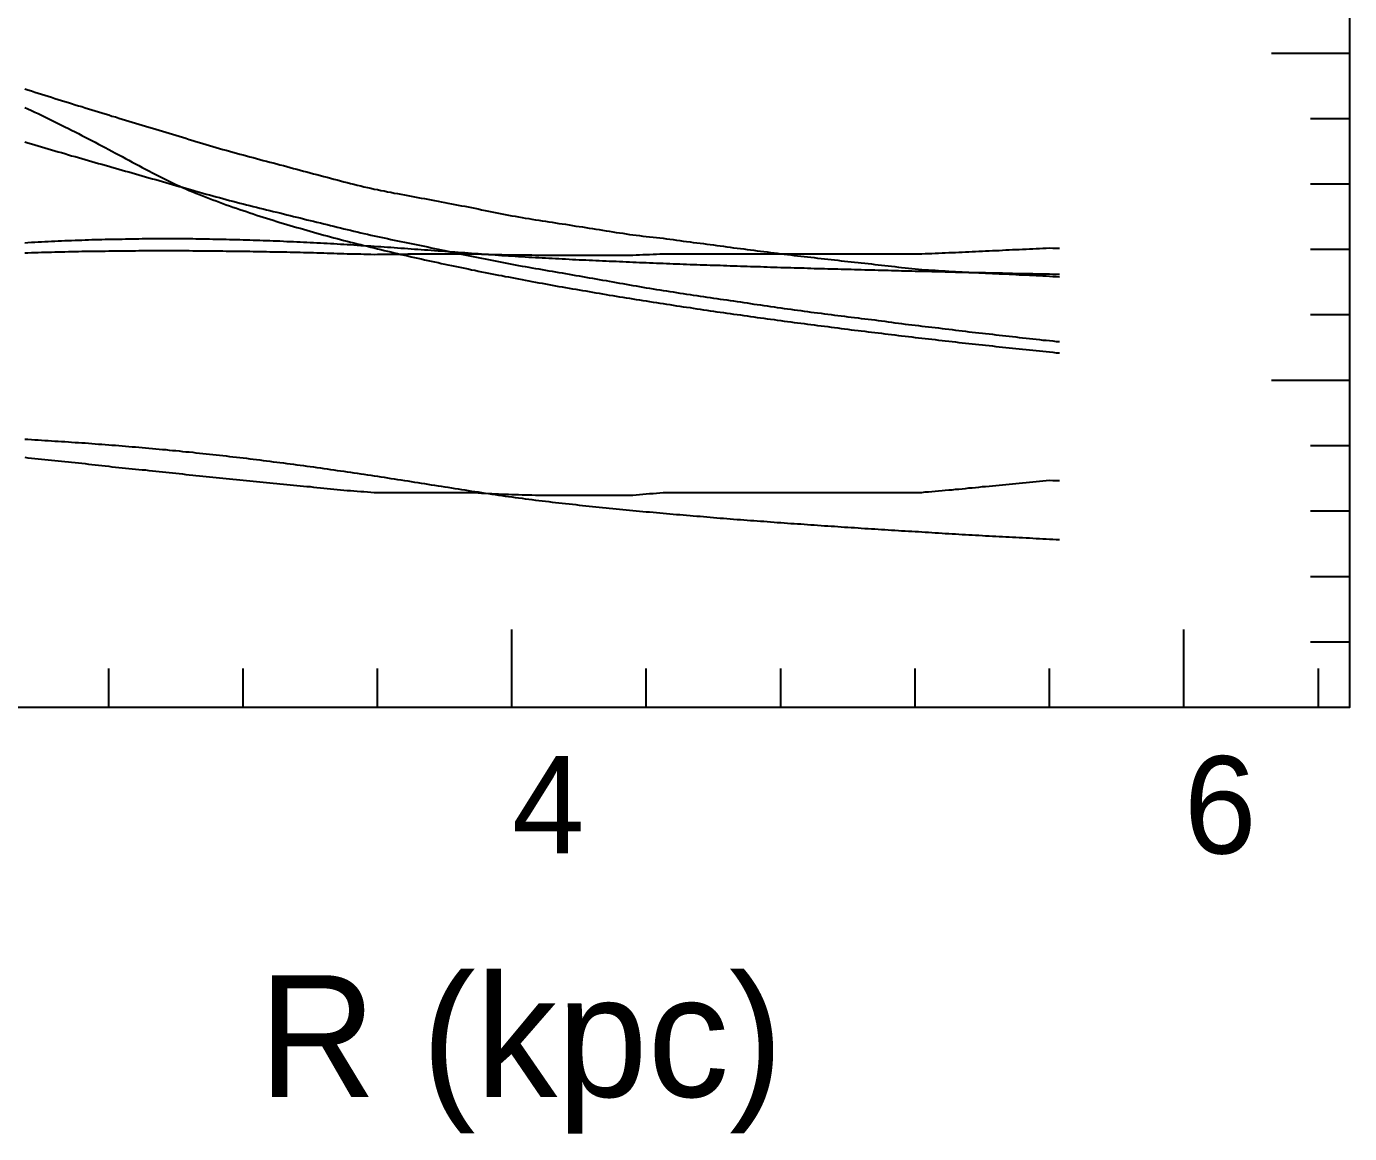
# Model space of a CAD drawing. Extents: x -35 to 179, y -35 to 147.
# Drawn here: x 70.5 to 179.2, y -35 to 56 of the extents above; entities that cross this region are included whole.
import ezdxf

# ---------------------------------------------------------------- set-up
doc = ezdxf.new("R2010")
doc.units = 0

msp = doc.modelspace()

# ---------------------------------------------------------------- linework, layer by layer
at = {"color": 0}
for p, q in [((179.2, 53.76), (172.8, 53.76)), ((179.2, 48.38), (176, 48.38)), ((179.2, 43.01), (176, 43.01)), ((179.2, 37.63), (176, 37.63)), ((179.2, 32.26), (176, 32.26)), ((179.2, 26.88), (172.8, 26.88)), ((179.2, 21.5), (176, 21.5)), ((179.2, 16.13), (176, 16.13)), ((179.2, 10.75), (176, 10.75)), ((110.4, 0), (110.4, 6.4)), ((165.6, 0), (165.6, 6.4)), ((179.2, 5.38), (176, 5.38)), ((77.28, 0), (77.28, 3.2)), ((88.32, 0), (88.32, 3.2)), ((99.36, 0), (99.36, 3.2)), ((121.44, 0), (121.44, 3.2)), ((132.48, 0), (132.48, 3.2)), ((143.52, 0), (143.52, 3.2)), ((154.56, 0), (154.56, 3.2)), ((176.64, 0), (176.64, 3.2))]:
    msp.add_line(p, q, dxfattribs=at)
msp.add_lwpolyline([(0, 0), (0, 120.96), (179.2, 120.96), (179.2, 0)], close=True, dxfattribs=at)
at = {"color": 1}
msp.add_lwpolyline([(70.38, 50.84), (70.65, 50.75), (70.93, 50.67), (71.21, 50.58), (71.48, 50.49), (71.76, 50.4), (72.03, 50.32), (72.31, 50.23), (72.59, 50.15), (72.86, 50.06), (73.14, 49.97), (73.41, 49.89), (73.69, 49.8), (73.97, 49.72), (74.24, 49.63), (74.52, 49.54), (74.79, 49.46), (75.07, 49.38), (75.35, 49.29), (75.62, 49.21), (75.9, 49.12), (76.17, 49.04), (76.45, 48.95), (76.73, 48.87), (77, 48.78), (77.28, 48.7), (77.55, 48.61), (77.83, 48.53), (78.11, 48.44), (78.38, 48.36), (78.66, 48.28), (78.93, 48.2), (79.21, 48.11), (79.49, 48.03), (79.76, 47.95), (80.04, 47.87), (80.31, 47.78), (80.59, 47.7), (80.87, 47.62), (81.14, 47.54), (81.42, 47.45), (81.69, 47.37), (81.97, 47.29), (82.25, 47.2), (82.52, 47.12), (82.8, 47.03), (83.07, 46.95), (83.35, 46.86), (83.63, 46.78), (83.9, 46.69), (84.18, 46.61), (84.45, 46.52), (84.73, 46.44), (85.01, 46.35), (85.28, 46.27), (85.56, 46.19), (85.83, 46.11), (86.11, 46.03), (86.39, 45.95), (86.66, 45.87), (86.94, 45.79), (87.21, 45.71), (87.49, 45.63), (87.77, 45.55), (88.04, 45.48), (88.32, 45.41), (88.59, 45.33), (88.87, 45.26), (89.15, 45.19), (89.42, 45.11), (89.7, 45.04), (89.97, 44.96), (90.25, 44.89), (90.53, 44.82), (90.8, 44.75), (91.08, 44.67), (91.35, 44.6), (91.63, 44.53), (91.91, 44.46), (92.18, 44.38), (92.46, 44.31), (92.73, 44.24), (93.01, 44.16), (93.29, 44.09), (93.56, 44.02), (93.84, 43.95), (94.11, 43.87), (94.39, 43.8), (94.67, 43.72), (94.94, 43.65), (95.22, 43.58), (95.49, 43.5), (95.77, 43.43), (96.05, 43.36), (96.32, 43.28), (96.6, 43.21), (96.87, 43.14), (97.15, 43.07), (97.43, 43), (97.7, 42.94), (97.98, 42.87), (98.25, 42.8), (98.53, 42.74), (98.81, 42.67), (99.08, 42.61), (99.36, 42.56), (99.63, 42.5), (99.91, 42.45), (100.19, 42.39), (100.46, 42.34), (100.74, 42.28), (101.01, 42.23), (101.29, 42.18), (101.57, 42.13), (101.84, 42.08), (102.12, 42.03), (102.39, 41.97), (102.67, 41.92), (102.95, 41.87), (103.22, 41.82), (103.5, 41.77), (103.77, 41.72), (104.05, 41.66), (104.33, 41.61), (104.6, 41.56), (104.88, 41.5), (105.15, 41.45), (105.43, 41.4), (105.71, 41.34), (105.98, 41.29), (106.26, 41.24), (106.53, 41.19), (106.81, 41.14), (107.09, 41.08), (107.36, 41.03), (107.64, 40.97), (107.91, 40.91), (108.19, 40.85), (108.47, 40.79), (108.74, 40.74), (109.02, 40.68), (109.29, 40.63), (109.57, 40.58), (109.85, 40.52), (110.12, 40.47), (110.4, 40.42), (110.67, 40.37), (110.95, 40.32), (111.23, 40.27), (111.5, 40.22), (111.78, 40.18), (112.05, 40.13), (112.33, 40.09), (112.61, 40.05), (112.88, 40), (113.16, 39.96), (113.43, 39.92), (113.71, 39.88), (113.99, 39.84), (114.26, 39.79), (114.54, 39.75), (114.81, 39.71), (115.09, 39.66), (115.37, 39.62), (115.64, 39.57), (115.92, 39.53), (116.19, 39.49), (116.47, 39.44), (116.75, 39.4), (117.02, 39.36), (117.3, 39.31), (117.57, 39.27), (117.85, 39.23), (118.13, 39.18), (118.4, 39.14), (118.68, 39.1), (118.95, 39.05), (119.23, 39.01), (119.51, 38.97), (119.78, 38.92), (120.06, 38.88), (120.33, 38.84), (120.61, 38.81), (120.89, 38.78), (121.16, 38.74), (121.44, 38.71), (121.71, 38.68), (121.99, 38.65), (122.27, 38.62), (122.54, 38.59), (122.82, 38.56), (123.09, 38.52), (123.37, 38.48), (123.65, 38.45), (123.92, 38.41), (124.2, 38.37), (124.47, 38.33), (124.75, 38.3), (125.03, 38.26), (125.3, 38.22), (125.58, 38.19), (125.85, 38.15), (126.13, 38.12), (126.41, 38.08), (126.68, 38.05), (126.96, 38.01), (127.23, 37.97), (127.51, 37.94), (127.79, 37.9), (128.06, 37.87), (128.34, 37.83), (128.61, 37.79), (128.89, 37.76), (129.17, 37.72), (129.44, 37.69), (129.72, 37.65), (129.99, 37.62), (130.27, 37.58), (130.55, 37.54), (130.82, 37.51), (131.1, 37.47), (131.37, 37.44), (131.65, 37.4), (131.93, 37.37), (132.2, 37.33), (132.48, 37.29), (132.75, 37.26), (133.03, 37.23), (133.31, 37.2), (133.58, 37.16), (133.86, 37.13), (134.13, 37.1), (134.41, 37.06), (134.69, 37.03), (134.96, 37), (135.24, 36.97), (135.51, 36.93), (135.79, 36.9), (136.07, 36.87), (136.34, 36.84), (136.62, 36.81), (136.89, 36.78), (137.17, 36.75), (137.45, 36.72), (137.72, 36.69), (138, 36.66), (138.27, 36.63), (138.55, 36.6), (138.83, 36.57), (139.1, 36.54), (139.38, 36.51), (139.65, 36.48), (139.93, 36.45), (140.21, 36.42), (140.48, 36.39), (140.76, 36.36), (141.03, 36.33), (141.31, 36.29), (141.59, 36.26), (141.86, 36.23), (142.14, 36.2), (142.41, 36.16), (142.69, 36.13), (142.97, 36.1), (143.24, 36.07), (143.52, 36.04), (143.79, 36.01), (144.07, 35.99), (144.35, 35.98), (144.62, 35.96), (144.9, 35.94), (145.17, 35.93), (145.45, 35.91), (145.73, 35.9), (146, 35.88), (146.28, 35.86), (146.55, 35.84), (146.83, 35.83), (147.11, 35.81), (147.38, 35.8), (147.66, 35.78), (147.93, 35.76), (148.21, 35.75), (148.49, 35.74), (148.76, 35.72), (149.04, 35.71), (149.31, 35.7), (149.59, 35.69), (149.87, 35.68), (150.14, 35.67), (150.42, 35.65), (150.69, 35.64), (150.97, 35.63), (151.25, 35.62), (151.52, 35.6), (151.8, 35.59), (152.07, 35.57), (152.35, 35.56), (152.63, 35.55), (152.9, 35.53), (153.18, 35.52), (153.45, 35.5), (153.73, 35.49), (154.01, 35.48), (154.28, 35.47), (154.56, 35.46), (154.83, 35.43), (155.11, 35.41), (155.39, 35.38)], dxfattribs=at)
at = {"color": 2}
for points in [[(70.38, 50.84), (70.65, 50.75), (70.93, 50.67), (71.21, 50.58), (71.48, 50.49), (71.76, 50.4), (72.03, 50.32), (72.31, 50.23), (72.59, 50.15), (72.86, 50.06), (73.14, 49.97), (73.41, 49.89), (73.69, 49.8), (73.97, 49.72), (74.24, 49.63), (74.52, 49.54), (74.79, 49.46), (75.07, 49.38), (75.35, 49.29), (75.62, 49.21), (75.9, 49.12), (76.17, 49.04), (76.45, 48.95), (76.73, 48.87), (77, 48.78), (77.28, 48.7), (77.55, 48.61), (77.83, 48.53), (78.11, 48.44), (78.38, 48.36), (78.66, 48.28), (78.93, 48.2), (79.21, 48.11), (79.49, 48.03), (79.76, 47.95), (80.04, 47.87), (80.31, 47.78), (80.59, 47.7), (80.87, 47.62), (81.14, 47.54), (81.42, 47.45), (81.69, 47.37), (81.97, 47.29), (82.25, 47.2), (82.52, 47.12), (82.8, 47.03), (83.07, 46.95), (83.35, 46.86), (83.63, 46.78), (83.9, 46.69), (84.18, 46.61), (84.45, 46.52), (84.73, 46.44), (85.01, 46.35), (85.28, 46.27), (85.56, 46.19), (85.83, 46.11), (86.11, 46.03), (86.39, 45.95), (86.66, 45.87), (86.94, 45.79), (87.21, 45.71), (87.49, 45.63), (87.77, 45.55), (88.04, 45.48), (88.32, 45.41), (88.59, 45.33), (88.87, 45.26), (89.15, 45.19), (89.42, 45.11), (89.7, 45.04), (89.97, 44.96), (90.25, 44.89), (90.53, 44.82), (90.8, 44.75), (91.08, 44.67), (91.35, 44.6), (91.63, 44.53), (91.91, 44.46), (92.18, 44.38), (92.46, 44.31), (92.73, 44.24), (93.01, 44.16), (93.29, 44.09), (93.56, 44.02), (93.84, 43.95), (94.11, 43.87), (94.39, 43.8), (94.67, 43.72), (94.94, 43.65), (95.22, 43.58), (95.49, 43.5), (95.77, 43.43), (96.05, 43.36), (96.32, 43.28), (96.6, 43.21), (96.87, 43.14), (97.15, 43.07), (97.43, 43), (97.7, 42.94), (97.98, 42.87), (98.25, 42.8), (98.53, 42.74), (98.81, 42.67), (99.08, 42.61), (99.36, 42.56), (99.63, 42.5), (99.91, 42.45), (100.19, 42.39), (100.46, 42.34), (100.74, 42.28), (101.01, 42.23), (101.29, 42.18), (101.57, 42.13), (101.84, 42.08), (102.12, 42.03), (102.39, 41.97), (102.67, 41.92), (102.95, 41.87), (103.22, 41.82), (103.5, 41.77), (103.77, 41.72), (104.05, 41.66), (104.33, 41.61), (104.6, 41.56), (104.88, 41.5), (105.15, 41.45), (105.43, 41.4), (105.71, 41.34), (105.98, 41.29), (106.26, 41.24), (106.53, 41.19), (106.81, 41.14), (107.09, 41.08), (107.36, 41.03), (107.64, 40.97), (107.91, 40.91), (108.19, 40.85), (108.47, 40.79), (108.74, 40.74), (109.02, 40.68), (109.29, 40.63), (109.57, 40.58), (109.85, 40.52), (110.12, 40.47), (110.4, 40.42), (110.67, 40.37), (110.95, 40.32), (111.23, 40.27), (111.5, 40.22), (111.78, 40.18), (112.05, 40.13), (112.33, 40.09), (112.61, 40.05), (112.88, 40), (113.16, 39.96), (113.43, 39.92), (113.71, 39.88), (113.99, 39.84), (114.26, 39.79), (114.54, 39.75), (114.81, 39.71), (115.09, 39.66), (115.37, 39.62), (115.64, 39.57), (115.92, 39.53), (116.19, 39.49), (116.47, 39.44), (116.75, 39.4), (117.02, 39.36), (117.3, 39.31), (117.57, 39.27), (117.85, 39.23), (118.13, 39.18), (118.4, 39.14), (118.68, 39.1), (118.95, 39.05), (119.23, 39.01), (119.51, 38.97), (119.78, 38.92), (120.06, 38.88), (120.33, 38.84), (120.61, 38.81), (120.89, 38.78), (121.16, 38.74), (121.44, 38.71), (121.71, 38.68), (121.99, 38.65), (122.27, 38.62), (122.54, 38.59), (122.82, 38.56), (123.09, 38.52), (123.37, 38.48), (123.65, 38.45), (123.92, 38.41), (124.2, 38.37), (124.47, 38.33), (124.75, 38.3), (125.03, 38.26), (125.3, 38.22), (125.58, 38.19), (125.85, 38.15), (126.13, 38.12), (126.41, 38.08), (126.68, 38.05), (126.96, 38.01), (127.23, 37.97), (127.51, 37.94), (127.79, 37.9), (128.06, 37.87), (128.34, 37.83), (128.61, 37.79), (128.89, 37.76), (129.17, 37.72), (129.44, 37.69), (129.72, 37.65), (129.99, 37.62), (130.27, 37.58), (130.55, 37.54), (130.82, 37.51), (131.1, 37.47), (131.37, 37.44), (131.65, 37.4), (131.93, 37.37), (132.2, 37.33), (132.48, 37.29), (132.75, 37.26), (133.03, 37.23), (133.31, 37.2), (133.58, 37.16), (133.86, 37.13), (134.13, 37.1), (134.41, 37.06), (134.69, 37.03), (134.96, 37), (135.24, 36.97), (135.51, 36.93), (135.79, 36.9), (136.07, 36.87), (136.34, 36.84), (136.62, 36.81), (136.89, 36.78), (137.17, 36.75), (137.45, 36.72), (137.72, 36.69), (138, 36.66), (138.27, 36.63), (138.55, 36.6), (138.83, 36.57), (139.1, 36.54), (139.38, 36.51), (139.65, 36.48), (139.93, 36.45), (140.21, 36.42), (140.48, 36.39), (140.76, 36.36), (141.03, 36.33), (141.31, 36.29), (141.59, 36.26), (141.86, 36.23), (142.14, 36.2), (142.41, 36.16), (142.69, 36.13), (142.97, 36.1), (143.24, 36.07), (143.52, 36.04), (143.79, 36.01), (144.07, 35.99), (144.35, 35.98), (144.62, 35.96), (144.9, 35.94), (145.17, 35.93), (145.45, 35.91), (145.73, 35.9), (146, 35.88), (146.28, 35.86), (146.55, 35.84), (146.83, 35.83), (147.11, 35.81), (147.38, 35.8), (147.66, 35.78), (147.93, 35.76), (148.21, 35.75), (148.49, 35.74), (148.76, 35.72), (149.04, 35.71), (149.31, 35.7), (149.59, 35.69), (149.87, 35.68), (150.14, 35.67), (150.42, 35.65), (150.69, 35.64), (150.97, 35.63), (151.25, 35.62), (151.52, 35.6), (151.8, 35.59), (152.07, 35.57), (152.35, 35.56), (152.63, 35.55), (152.9, 35.53), (153.18, 35.52), (153.45, 35.5), (153.73, 35.49), (154.01, 35.48), (154.28, 35.47), (154.56, 35.46), (154.83, 35.43), (155.11, 35.41), (155.39, 35.38)], [(70.38, 49.32), (70.65, 49.19), (70.93, 49.07), (71.21, 48.94), (71.48, 48.81), (71.76, 48.68), (72.03, 48.54), (72.31, 48.41), (72.59, 48.28), (72.86, 48.14), (73.14, 48), (73.41, 47.87), (73.69, 47.73), (73.97, 47.59), (74.24, 47.45), (74.52, 47.31), (74.79, 47.17), (75.07, 47.02), (75.35, 46.88), (75.62, 46.74), (75.9, 46.59), (76.17, 46.45), (76.45, 46.3), (76.73, 46.16), (77, 46.01), (77.28, 45.86), (77.55, 45.71), (77.83, 45.57), (78.11, 45.42), (78.38, 45.27), (78.66, 45.12), (78.93, 44.98), (79.21, 44.83), (79.49, 44.68), (79.76, 44.54), (80.04, 44.39), (80.31, 44.24), (80.59, 44.1), (80.87, 43.95), (81.14, 43.81), (81.42, 43.67), (81.69, 43.53), (81.97, 43.39), (82.25, 43.26), (82.52, 43.12), (82.8, 42.99), (83.07, 42.87), (83.35, 42.74), (83.63, 42.62), (83.9, 42.5), (84.18, 42.39), (84.45, 42.27), (84.73, 42.16), (85.01, 42.05), (85.28, 41.94), (85.56, 41.84), (85.83, 41.73), (86.11, 41.63), (86.39, 41.52), (86.66, 41.42), (86.94, 41.32), (87.21, 41.22), (87.49, 41.13), (87.77, 41.03), (88.04, 40.93), (88.32, 40.84), (88.59, 40.75), (88.87, 40.66), (89.15, 40.56), (89.42, 40.47), (89.7, 40.38), (89.97, 40.3), (90.25, 40.21), (90.53, 40.12), (90.8, 40.04), (91.08, 39.95), (91.35, 39.87), (91.63, 39.78), (91.91, 39.7), (92.18, 39.62), (92.46, 39.54), (92.73, 39.46), (93.01, 39.38), (93.29, 39.3), (93.56, 39.22), (93.84, 39.14), (94.11, 39.06), (94.39, 38.99), (94.67, 38.91), (94.94, 38.83), (95.22, 38.76), (95.49, 38.69), (95.77, 38.61), (96.05, 38.54), (96.32, 38.47), (96.6, 38.39), (96.87, 38.32), (97.15, 38.25), (97.43, 38.18), (97.7, 38.11), (97.98, 38.04), (98.25, 37.97), (98.53, 37.9), (98.81, 37.83), (99.08, 37.77), (99.36, 37.7), (99.63, 37.63), (99.91, 37.57), (100.19, 37.5), (100.46, 37.44), (100.74, 37.37), (101.01, 37.31), (101.29, 37.24), (101.57, 37.18), (101.84, 37.11), (102.12, 37.05), (102.39, 36.99), (102.67, 36.93), (102.95, 36.87), (103.22, 36.8), (103.5, 36.74), (103.77, 36.68), (104.05, 36.62), (104.33, 36.56), (104.6, 36.5), (104.88, 36.44), (105.15, 36.38), (105.43, 36.33), (105.71, 36.27), (105.98, 36.21), (106.26, 36.15), (106.53, 36.1), (106.81, 36.04), (107.09, 35.98), (107.36, 35.93), (107.64, 35.87), (107.91, 35.81), (108.19, 35.76), (108.47, 35.7), (108.74, 35.65), (109.02, 35.59), (109.29, 35.54), (109.57, 35.49), (109.85, 35.43), (110.12, 35.38), (110.4, 35.33), (110.67, 35.27), (110.95, 35.22), (111.23, 35.17), (111.5, 35.12), (111.78, 35.07), (112.05, 35.01), (112.33, 34.96), (112.61, 34.91), (112.88, 34.86), (113.16, 34.81), (113.43, 34.76), (113.71, 34.71), (113.99, 34.66), (114.26, 34.61), (114.54, 34.56), (114.81, 34.51), (115.09, 34.47), (115.37, 34.42), (115.64, 34.37), (115.92, 34.32), (116.19, 34.27), (116.47, 34.23), (116.75, 34.18), (117.02, 34.13), (117.3, 34.09), (117.57, 34.04), (117.85, 33.99), (118.13, 33.95), (118.4, 33.9), (118.68, 33.85), (118.95, 33.81), (119.23, 33.76), (119.51, 33.72), (119.78, 33.67), (120.06, 33.63), (120.33, 33.58), (120.61, 33.54), (120.89, 33.5), (121.16, 33.45), (121.44, 33.41), (121.71, 33.36), (121.99, 33.32), (122.27, 33.28), (122.54, 33.24), (122.82, 33.19), (123.09, 33.15), (123.37, 33.11), (123.65, 33.07), (123.92, 33.02), (124.2, 32.98), (124.47, 32.94), (124.75, 32.9), (125.03, 32.86), (125.3, 32.82), (125.58, 32.77), (125.85, 32.73), (126.13, 32.69), (126.41, 32.65), (126.68, 32.61), (126.96, 32.57), (127.23, 32.53), (127.51, 32.49), (127.79, 32.45), (128.06, 32.41), (128.34, 32.37), (128.61, 32.33), (128.89, 32.3), (129.17, 32.26), (129.44, 32.22), (129.72, 32.18), (129.99, 32.14), (130.27, 32.1), (130.55, 32.06), (130.82, 32.03), (131.1, 31.99), (131.37, 31.95), (131.65, 31.91), (131.93, 31.88), (132.2, 31.84), (132.48, 31.8), (132.75, 31.76), (133.03, 31.73), (133.31, 31.69), (133.58, 31.65), (133.86, 31.62), (134.13, 31.58), (134.41, 31.55), (134.69, 31.51), (134.96, 31.47), (135.24, 31.44), (135.51, 31.4), (135.79, 31.37), (136.07, 31.33), (136.34, 31.3), (136.62, 31.26), (136.89, 31.23), (137.17, 31.19), (137.45, 31.16), (137.72, 31.12), (138, 31.09), (138.27, 31.05), (138.55, 31.02), (138.83, 30.98), (139.1, 30.95), (139.38, 30.92), (139.65, 30.88), (139.93, 30.85), (140.21, 30.82), (140.48, 30.78), (140.76, 30.75), (141.03, 30.72), (141.31, 30.68), (141.59, 30.65), (141.86, 30.62), (142.14, 30.58), (142.41, 30.55), (142.69, 30.52), (142.97, 30.49), (143.24, 30.45), (143.52, 30.42), (143.79, 30.39), (144.07, 30.36), (144.35, 30.33), (144.62, 30.3), (144.9, 30.26), (145.17, 30.23), (145.45, 30.2), (145.73, 30.17), (146, 30.14), (146.28, 30.11), (146.55, 30.08), (146.83, 30.05), (147.11, 30.01), (147.38, 29.98), (147.66, 29.95), (147.93, 29.92), (148.21, 29.89), (148.49, 29.86), (148.76, 29.83), (149.04, 29.8), (149.31, 29.77), (149.59, 29.74), (149.87, 29.71), (150.14, 29.68), (150.42, 29.65), (150.69, 29.62), (150.97, 29.59), (151.25, 29.56), (151.52, 29.54), (151.8, 29.51), (152.07, 29.48), (152.35, 29.45), (152.63, 29.42), (152.9, 29.39), (153.18, 29.36), (153.45, 29.33), (153.73, 29.3), (154.01, 29.28), (154.28, 29.25), (154.56, 29.22), (154.83, 29.19), (155.11, 29.16), (155.39, 29.14)], [(70.38, 22.05), (70.65, 22.04), (70.93, 22.02), (71.21, 22), (71.48, 21.99), (71.76, 21.97), (72.03, 21.95), (72.31, 21.94), (72.59, 21.92), (72.86, 21.9), (73.14, 21.88), (73.41, 21.87), (73.69, 21.85), (73.97, 21.83), (74.24, 21.81), (74.52, 21.79), (74.79, 21.77), (75.07, 21.75), (75.35, 21.74), (75.62, 21.72), (75.9, 21.7), (76.17, 21.68), (76.45, 21.65), (76.73, 21.63), (77, 21.61), (77.28, 21.59), (77.55, 21.57), (77.83, 21.55), (78.11, 21.53), (78.38, 21.5), (78.66, 21.48), (78.93, 21.46), (79.21, 21.43), (79.49, 21.41), (79.76, 21.39), (80.04, 21.36), (80.31, 21.34), (80.59, 21.31), (80.87, 21.29), (81.14, 21.26), (81.42, 21.24), (81.69, 21.21), (81.97, 21.19), (82.25, 21.16), (82.52, 21.13), (82.8, 21.11), (83.07, 21.08), (83.35, 21.05), (83.63, 21.02), (83.9, 21), (84.18, 20.97), (84.45, 20.94), (84.73, 20.91), (85.01, 20.88), (85.28, 20.85), (85.56, 20.82), (85.83, 20.79), (86.11, 20.76), (86.39, 20.73), (86.66, 20.7), (86.94, 20.67), (87.21, 20.64), (87.49, 20.61), (87.77, 20.57), (88.04, 20.54), (88.32, 20.51), (88.59, 20.48), (88.87, 20.44), (89.15, 20.41), (89.42, 20.38), (89.7, 20.34), (89.97, 20.31), (90.25, 20.27), (90.53, 20.24), (90.8, 20.2), (91.08, 20.17), (91.35, 20.13), (91.63, 20.1), (91.91, 20.06), (92.18, 20.03), (92.46, 19.99), (92.73, 19.95), (93.01, 19.92), (93.29, 19.88), (93.56, 19.84), (93.84, 19.8), (94.11, 19.77), (94.39, 19.73), (94.67, 19.69), (94.94, 19.65), (95.22, 19.61), (95.49, 19.57), (95.77, 19.53), (96.05, 19.49), (96.32, 19.45), (96.6, 19.41), (96.87, 19.37), (97.15, 19.33), (97.43, 19.29), (97.7, 19.25), (97.98, 19.21), (98.25, 19.17), (98.53, 19.13), (98.81, 19.09), (99.08, 19.04), (99.36, 19), (99.63, 18.96), (99.91, 18.92), (100.19, 18.88), (100.46, 18.83), (100.74, 18.79), (101.01, 18.75), (101.29, 18.7), (101.57, 18.66), (101.84, 18.62), (102.12, 18.57), (102.39, 18.53), (102.67, 18.49), (102.95, 18.44), (103.22, 18.4), (103.5, 18.36), (103.77, 18.31), (104.05, 18.27), (104.33, 18.23), (104.6, 18.18), (104.88, 18.14), (105.15, 18.1), (105.43, 18.05), (105.71, 18.01), (105.98, 17.96), (106.26, 17.92), (106.53, 17.88), (106.81, 17.84), (107.09, 17.79), (107.36, 17.75), (107.64, 17.71), (107.91, 17.66), (108.19, 17.62), (108.47, 17.58), (108.74, 17.54), (109.02, 17.5), (109.29, 17.46), (109.57, 17.42), (109.85, 17.38), (110.12, 17.34), (110.4, 17.3), (110.67, 17.26), (110.95, 17.23), (111.23, 17.19), (111.5, 17.15), (111.78, 17.12), (112.05, 17.08), (112.33, 17.05), (112.61, 17.02), (112.88, 16.98), (113.16, 16.95), (113.43, 16.92), (113.71, 16.88), (113.99, 16.85), (114.26, 16.82), (114.54, 16.79), (114.81, 16.76), (115.09, 16.73), (115.37, 16.7), (115.64, 16.67), (115.92, 16.64), (116.19, 16.61), (116.47, 16.58), (116.75, 16.55), (117.02, 16.52), (117.3, 16.49), (117.57, 16.47), (117.85, 16.44), (118.13, 16.41), (118.4, 16.38), (118.68, 16.36), (118.95, 16.33), (119.23, 16.3), (119.51, 16.27), (119.78, 16.25), (120.06, 16.22), (120.33, 16.2), (120.61, 16.17), (120.89, 16.14), (121.16, 16.12), (121.44, 16.09), (121.71, 16.07), (121.99, 16.04), (122.27, 16.02), (122.54, 15.99), (122.82, 15.97), (123.09, 15.94), (123.37, 15.92), (123.65, 15.9), (123.92, 15.87), (124.2, 15.85), (124.47, 15.82), (124.75, 15.8), (125.03, 15.78), (125.3, 15.75), (125.58, 15.73), (125.85, 15.71), (126.13, 15.69), (126.41, 15.66), (126.68, 15.64), (126.96, 15.62), (127.23, 15.6), (127.51, 15.57), (127.79, 15.55), (128.06, 15.53), (128.34, 15.51), (128.61, 15.49), (128.89, 15.46), (129.17, 15.44), (129.44, 15.42), (129.72, 15.4), (129.99, 15.38), (130.27, 15.36), (130.55, 15.34), (130.82, 15.32), (131.1, 15.3), (131.37, 15.28), (131.65, 15.26), (131.93, 15.23), (132.2, 15.21), (132.48, 15.19), (132.75, 15.17), (133.03, 15.15), (133.31, 15.13), (133.58, 15.12), (133.86, 15.1), (134.13, 15.08), (134.41, 15.06), (134.69, 15.04), (134.96, 15.02), (135.24, 15), (135.51, 14.98), (135.79, 14.96), (136.07, 14.94), (136.34, 14.92), (136.62, 14.9), (136.89, 14.89), (137.17, 14.87), (137.45, 14.85), (137.72, 14.83), (138, 14.81), (138.27, 14.79), (138.55, 14.78), (138.83, 14.76), (139.1, 14.74), (139.38, 14.72), (139.65, 14.7), (139.93, 14.69), (140.21, 14.67), (140.48, 14.65), (140.76, 14.63), (141.03, 14.62), (141.31, 14.6), (141.59, 14.58), (141.86, 14.56), (142.14, 14.55), (142.41, 14.53), (142.69, 14.51), (142.97, 14.5), (143.24, 14.48), (143.52, 14.46), (143.79, 14.45), (144.07, 14.43), (144.35, 14.41), (144.62, 14.4), (144.9, 14.38), (145.17, 14.36), (145.45, 14.35), (145.73, 14.33), (146, 14.31), (146.28, 14.3), (146.55, 14.28), (146.83, 14.27), (147.11, 14.25), (147.38, 14.23), (147.66, 14.22), (147.93, 14.2), (148.21, 14.19), (148.49, 14.17), (148.76, 14.16), (149.04, 14.14), (149.31, 14.12), (149.59, 14.11), (149.87, 14.09), (150.14, 14.08), (150.42, 14.06), (150.69, 14.05), (150.97, 14.03), (151.25, 14.02), (151.52, 14), (151.8, 13.99), (152.07, 13.97), (152.35, 13.96), (152.63, 13.94), (152.9, 13.93), (153.18, 13.91), (153.45, 13.9), (153.73, 13.88), (154.01, 13.87), (154.28, 13.86), (154.56, 13.84), (154.83, 13.83), (155.11, 13.81), (155.39, 13.8)]]:
    msp.add_lwpolyline(points, dxfattribs=at)
at = {"color": 5}
msp.add_lwpolyline([(70.38, 46.5), (70.65, 46.41), (70.93, 46.33), (71.21, 46.25), (71.48, 46.17), (71.76, 46.08), (72.03, 46), (72.31, 45.92), (72.59, 45.84), (72.86, 45.76), (73.14, 45.68), (73.41, 45.6), (73.69, 45.52), (73.97, 45.43), (74.24, 45.35), (74.52, 45.27), (74.79, 45.19), (75.07, 45.12), (75.35, 45.04), (75.62, 44.96), (75.9, 44.88), (76.17, 44.8), (76.45, 44.72), (76.73, 44.64), (77, 44.56), (77.28, 44.48), (77.55, 44.4), (77.83, 44.33), (78.11, 44.25), (78.38, 44.17), (78.66, 44.09), (78.93, 44.01), (79.21, 43.93), (79.49, 43.85), (79.76, 43.77), (80.04, 43.69), (80.31, 43.62), (80.59, 43.54), (80.87, 43.46), (81.14, 43.38), (81.42, 43.3), (81.69, 43.23), (81.97, 43.15), (82.25, 43.07), (82.52, 42.99), (82.8, 42.91), (83.07, 42.83), (83.35, 42.75), (83.63, 42.67), (83.9, 42.59), (84.18, 42.51), (84.45, 42.43), (84.73, 42.35), (85.01, 42.27), (85.28, 42.2), (85.56, 42.12), (85.83, 42.05), (86.11, 41.97), (86.39, 41.9), (86.66, 41.82), (86.94, 41.75), (87.21, 41.67), (87.49, 41.6), (87.77, 41.53), (88.04, 41.46), (88.32, 41.39), (88.59, 41.32), (88.87, 41.25), (89.15, 41.18), (89.42, 41.11), (89.7, 41.04), (89.97, 40.98), (90.25, 40.91), (90.53, 40.84), (90.8, 40.77), (91.08, 40.7), (91.35, 40.64), (91.63, 40.57), (91.91, 40.5), (92.18, 40.43), (92.46, 40.36), (92.73, 40.3), (93.01, 40.23), (93.29, 40.16), (93.56, 40.09), (93.84, 40.02), (94.11, 39.96), (94.39, 39.89), (94.67, 39.82), (94.94, 39.75), (95.22, 39.69), (95.49, 39.62), (95.77, 39.55), (96.05, 39.48), (96.32, 39.42), (96.6, 39.35), (96.87, 39.28), (97.15, 39.22), (97.43, 39.15), (97.7, 39.08), (97.98, 39.02), (98.25, 38.95), (98.53, 38.89), (98.81, 38.83), (99.08, 38.77), (99.36, 38.71), (99.63, 38.65), (99.91, 38.59), (100.19, 38.53), (100.46, 38.47), (100.74, 38.41), (101.01, 38.36), (101.29, 38.3), (101.57, 38.24), (101.84, 38.19), (102.12, 38.13), (102.39, 38.07), (102.67, 38.02), (102.95, 37.96), (103.22, 37.9), (103.5, 37.85), (103.77, 37.79), (104.05, 37.73), (104.33, 37.67), (104.6, 37.61), (104.88, 37.55), (105.15, 37.49), (105.43, 37.43), (105.71, 37.38), (105.98, 37.32), (106.26, 37.26), (106.53, 37.2), (106.81, 37.15), (107.09, 37.09), (107.36, 37.03), (107.64, 36.98), (107.91, 36.92), (108.19, 36.86), (108.47, 36.81), (108.74, 36.75), (109.02, 36.7), (109.29, 36.64), (109.57, 36.59), (109.85, 36.54), (110.12, 36.49), (110.4, 36.43), (110.67, 36.38), (110.95, 36.33), (111.23, 36.28), (111.5, 36.23), (111.78, 36.18), (112.05, 36.13), (112.33, 36.09), (112.61, 36.04), (112.88, 35.99), (113.16, 35.95), (113.43, 35.9), (113.71, 35.85), (113.99, 35.81), (114.26, 35.76), (114.54, 35.71), (114.81, 35.66), (115.09, 35.61), (115.37, 35.56), (115.64, 35.51), (115.92, 35.47), (116.19, 35.42), (116.47, 35.37), (116.75, 35.32), (117.02, 35.27), (117.3, 35.22), (117.57, 35.17), (117.85, 35.13), (118.13, 35.08), (118.4, 35.03), (118.68, 34.98), (118.95, 34.93), (119.23, 34.88), (119.51, 34.84), (119.78, 34.79), (120.06, 34.74), (120.33, 34.69), (120.61, 34.64), (120.89, 34.6), (121.16, 34.55), (121.44, 34.5), (121.71, 34.45), (121.99, 34.41), (122.27, 34.36), (122.54, 34.32), (122.82, 34.28), (123.09, 34.23), (123.37, 34.19), (123.65, 34.15), (123.92, 34.1), (124.2, 34.06), (124.47, 34.02), (124.75, 33.97), (125.03, 33.93), (125.3, 33.89), (125.58, 33.85), (125.85, 33.81), (126.13, 33.77), (126.41, 33.73), (126.68, 33.69), (126.96, 33.65), (127.23, 33.61), (127.51, 33.57), (127.79, 33.53), (128.06, 33.49), (128.34, 33.45), (128.61, 33.41), (128.89, 33.37), (129.17, 33.33), (129.44, 33.29), (129.72, 33.25), (129.99, 33.2), (130.27, 33.16), (130.55, 33.12), (130.82, 33.08), (131.1, 33.04), (131.37, 33), (131.65, 32.96), (131.93, 32.92), (132.2, 32.88), (132.48, 32.84), (132.75, 32.8), (133.03, 32.77), (133.31, 32.73), (133.58, 32.69), (133.86, 32.65), (134.13, 32.62), (134.41, 32.58), (134.69, 32.54), (134.96, 32.5), (135.24, 32.47), (135.51, 32.43), (135.79, 32.4), (136.07, 32.36), (136.34, 32.32), (136.62, 32.29), (136.89, 32.25), (137.17, 32.22), (137.45, 32.18), (137.72, 32.15), (138, 32.11), (138.27, 32.08), (138.55, 32.05), (138.83, 32.01), (139.1, 31.98), (139.38, 31.95), (139.65, 31.91), (139.93, 31.88), (140.21, 31.85), (140.48, 31.81), (140.76, 31.77), (141.03, 31.74), (141.31, 31.7), (141.59, 31.66), (141.86, 31.62), (142.14, 31.59), (142.41, 31.55), (142.69, 31.51), (142.97, 31.47), (143.24, 31.44), (143.52, 31.41), (143.79, 31.38), (144.07, 31.35), (144.35, 31.32), (144.62, 31.28), (144.9, 31.25), (145.17, 31.22), (145.45, 31.19), (145.73, 31.16), (146, 31.12), (146.28, 31.09), (146.55, 31.06), (146.83, 31.02), (147.11, 30.99), (147.38, 30.95), (147.66, 30.92), (147.93, 30.88), (148.21, 30.85), (148.49, 30.82), (148.76, 30.79), (149.04, 30.76), (149.31, 30.73), (149.59, 30.7), (149.87, 30.67), (150.14, 30.64), (150.42, 30.61), (150.69, 30.58), (150.97, 30.55), (151.25, 30.52), (151.52, 30.49), (151.8, 30.46), (152.07, 30.42), (152.35, 30.39), (152.63, 30.36), (152.9, 30.33), (153.18, 30.29), (153.45, 30.26), (153.73, 30.23), (154.01, 30.2), (154.28, 30.18), (154.56, 30.15), (154.83, 30.12), (155.11, 30.09), (155.39, 30.07)], dxfattribs=at)
at = {"color": 3}
msp.add_lwpolyline([(70.38, 38.2), (70.65, 38.22), (70.93, 38.23), (71.21, 38.25), (71.48, 38.26), (71.76, 38.28), (72.03, 38.29), (72.31, 38.31), (72.59, 38.32), (72.86, 38.33), (73.14, 38.34), (73.41, 38.36), (73.69, 38.37), (73.97, 38.38), (74.24, 38.39), (74.52, 38.4), (74.79, 38.41), (75.07, 38.42), (75.35, 38.43), (75.62, 38.44), (75.9, 38.45), (76.17, 38.45), (76.45, 38.46), (76.73, 38.47), (77, 38.48), (77.28, 38.48), (77.55, 38.49), (77.83, 38.49), (78.11, 38.5), (78.38, 38.5), (78.66, 38.51), (78.93, 38.51), (79.21, 38.52), (79.49, 38.52), (79.76, 38.52), (80.04, 38.53), (80.31, 38.53), (80.59, 38.53), (80.87, 38.53), (81.14, 38.54), (81.42, 38.54), (81.69, 38.54), (81.97, 38.54), (82.25, 38.54), (82.52, 38.54), (82.8, 38.54), (83.07, 38.53), (83.35, 38.53), (83.63, 38.53), (83.9, 38.53), (84.18, 38.53), (84.45, 38.52), (84.73, 38.52), (85.01, 38.52), (85.28, 38.51), (85.56, 38.51), (85.83, 38.5), (86.11, 38.5), (86.39, 38.49), (86.66, 38.49), (86.94, 38.48), (87.21, 38.47), (87.49, 38.47), (87.77, 38.46), (88.04, 38.45), (88.32, 38.44), (88.59, 38.44), (88.87, 38.43), (89.15, 38.42), (89.42, 38.41), (89.7, 38.4), (89.97, 38.39), (90.25, 38.38), (90.53, 38.37), (90.8, 38.36), (91.08, 38.35), (91.35, 38.34), (91.63, 38.32), (91.91, 38.31), (92.18, 38.3), (92.46, 38.29), (92.73, 38.28), (93.01, 38.26), (93.29, 38.25), (93.56, 38.24), (93.84, 38.22), (94.11, 38.21), (94.39, 38.19), (94.67, 38.18), (94.94, 38.16), (95.22, 38.15), (95.49, 38.13), (95.77, 38.12), (96.05, 38.1), (96.32, 38.09), (96.6, 38.07), (96.87, 38.05), (97.15, 38.04), (97.43, 38.02), (97.7, 38), (97.98, 37.98), (98.25, 37.97), (98.53, 37.95), (98.81, 37.93), (99.08, 37.91), (99.36, 37.89), (99.63, 37.88), (99.91, 37.86), (100.19, 37.84), (100.46, 37.82), (100.74, 37.8), (101.01, 37.78), (101.29, 37.76), (101.57, 37.74), (101.84, 37.72), (102.12, 37.7), (102.39, 37.68), (102.67, 37.66), (102.95, 37.64), (103.22, 37.62), (103.5, 37.6), (103.77, 37.58), (104.05, 37.56), (104.33, 37.54), (104.6, 37.52), (104.88, 37.5), (105.15, 37.48), (105.43, 37.46), (105.71, 37.44), (105.98, 37.42), (106.26, 37.4), (106.53, 37.38), (106.81, 37.36), (107.09, 37.34), (107.36, 37.32), (107.64, 37.3), (107.91, 37.28), (108.19, 37.26), (108.47, 37.24), (108.74, 37.22), (109.02, 37.2), (109.29, 37.18), (109.57, 37.16), (109.85, 37.14), (110.12, 37.13), (110.4, 37.11), (110.67, 37.09), (110.95, 37.07), (111.23, 37.06), (111.5, 37.04), (111.78, 37.02), (112.05, 37.01), (112.33, 36.99), (112.61, 36.98), (112.88, 36.96), (113.16, 36.95), (113.43, 36.93), (113.71, 36.92), (113.99, 36.9), (114.26, 36.89), (114.54, 36.87), (114.81, 36.86), (115.09, 36.85), (115.37, 36.83), (115.64, 36.82), (115.92, 36.8), (116.19, 36.79), (116.47, 36.78), (116.75, 36.77), (117.02, 36.75), (117.3, 36.74), (117.57, 36.73), (117.85, 36.71), (118.13, 36.7), (118.4, 36.69), (118.68, 36.68), (118.95, 36.67), (119.23, 36.65), (119.51, 36.64), (119.78, 36.63), (120.06, 36.62), (120.33, 36.61), (120.61, 36.6), (120.89, 36.58), (121.16, 36.57), (121.44, 36.56), (121.71, 36.55), (121.99, 36.54), (122.27, 36.53), (122.54, 36.52), (122.82, 36.51), (123.09, 36.5), (123.37, 36.49), (123.65, 36.47), (123.92, 36.46), (124.2, 36.45), (124.47, 36.44), (124.75, 36.43), (125.03, 36.42), (125.3, 36.41), (125.58, 36.4), (125.85, 36.39), (126.13, 36.38), (126.41, 36.37), (126.68, 36.36), (126.96, 36.35), (127.23, 36.35), (127.51, 36.34), (127.79, 36.33), (128.06, 36.32), (128.34, 36.31), (128.61, 36.3), (128.89, 36.29), (129.17, 36.28), (129.44, 36.27), (129.72, 36.26), (129.99, 36.25), (130.27, 36.24), (130.55, 36.24), (130.82, 36.23), (131.1, 36.22), (131.37, 36.21), (131.65, 36.2), (131.93, 36.19), (132.2, 36.18), (132.48, 36.17), (132.75, 36.17), (133.03, 36.16), (133.31, 36.15), (133.58, 36.14), (133.86, 36.13), (134.13, 36.13), (134.41, 36.12), (134.69, 36.11), (134.96, 36.1), (135.24, 36.09), (135.51, 36.09), (135.79, 36.08), (136.07, 36.07), (136.34, 36.06), (136.62, 36.05), (136.89, 36.05), (137.17, 36.04), (137.45, 36.03), (137.72, 36.02), (138, 36.02), (138.27, 36.01), (138.55, 36), (138.83, 35.99), (139.1, 35.99), (139.38, 35.98), (139.65, 35.97), (139.93, 35.96), (140.21, 35.96), (140.48, 35.95), (140.76, 35.94), (141.03, 35.94), (141.31, 35.93), (141.59, 35.92), (141.86, 35.91), (142.14, 35.91), (142.41, 35.9), (142.69, 35.89), (142.97, 35.89), (143.24, 35.88), (143.52, 35.87), (143.79, 35.87), (144.07, 35.86), (144.35, 35.85), (144.62, 35.85), (144.9, 35.84), (145.17, 35.83), (145.45, 35.83), (145.73, 35.82), (146, 35.81), (146.28, 35.81), (146.55, 35.8), (146.83, 35.79), (147.11, 35.79), (147.38, 35.78), (147.66, 35.78), (147.93, 35.77), (148.21, 35.76), (148.49, 35.76), (148.76, 35.75), (149.04, 35.74), (149.31, 35.74), (149.59, 35.73), (149.87, 35.73), (150.14, 35.72), (150.42, 35.71), (150.69, 35.71), (150.97, 35.7), (151.25, 35.7), (151.52, 35.69), (151.8, 35.68), (152.07, 35.68), (152.35, 35.67), (152.63, 35.67), (152.9, 35.66), (153.18, 35.66), (153.45, 35.65), (153.73, 35.64), (154.01, 35.64), (154.28, 35.63), (154.56, 35.63), (154.83, 35.62), (155.11, 35.62), (155.39, 35.61)], dxfattribs=at)
at = {"color": 4}
msp.add_lwpolyline([(70.38, 37.36), (70.65, 37.37), (70.93, 37.38), (71.21, 37.39), (71.48, 37.4), (71.76, 37.41), (72.03, 37.42), (72.31, 37.42), (72.59, 37.43), (72.86, 37.44), (73.14, 37.45), (73.41, 37.45), (73.69, 37.46), (73.97, 37.47), (74.24, 37.47), (74.52, 37.48), (74.79, 37.48), (75.07, 37.49), (75.35, 37.49), (75.62, 37.5), (75.9, 37.5), (76.17, 37.5), (76.45, 37.51), (76.73, 37.51), (77, 37.51), (77.28, 37.52), (77.55, 37.52), (77.83, 37.52), (78.11, 37.52), (78.38, 37.53), (78.66, 37.53), (78.93, 37.54), (79.21, 37.54), (79.49, 37.54), (79.76, 37.55), (80.04, 37.55), (80.31, 37.55), (80.59, 37.55), (80.87, 37.55), (81.14, 37.55), (81.42, 37.56), (81.69, 37.56), (81.97, 37.55), (82.25, 37.55), (82.52, 37.55), (82.8, 37.55), (83.07, 37.55), (83.35, 37.55), (83.63, 37.55), (83.9, 37.55), (84.18, 37.54), (84.45, 37.54), (84.73, 37.54), (85.01, 37.54), (85.28, 37.53), (85.56, 37.53), (85.83, 37.52), (86.11, 37.52), (86.39, 37.52), (86.66, 37.52), (86.94, 37.51), (87.21, 37.51), (87.49, 37.51), (87.77, 37.5), (88.04, 37.5), (88.32, 37.5), (88.59, 37.49), (88.87, 37.49), (89.15, 37.48), (89.42, 37.48), (89.7, 37.48), (89.97, 37.47), (90.25, 37.47), (90.53, 37.46), (90.8, 37.46), (91.08, 37.45), (91.35, 37.45), (91.63, 37.44), (91.91, 37.44), (92.18, 37.43), (92.46, 37.42), (92.73, 37.42), (93.01, 37.41), (93.29, 37.4), (93.56, 37.4), (93.84, 37.39), (94.11, 37.38), (94.39, 37.37), (94.67, 37.36), (94.94, 37.36), (95.22, 37.35), (95.49, 37.34), (95.77, 37.33), (96.05, 37.32), (96.32, 37.31), (96.6, 37.3), (96.87, 37.29), (97.15, 37.29), (97.43, 37.28), (97.7, 37.28), (97.98, 37.27), (98.25, 37.26), (98.53, 37.26), (98.81, 37.25), (99.08, 37.24), (99.36, 37.25), (99.63, 37.25), (99.91, 37.25), (100.19, 37.25), (100.46, 37.26), (100.74, 37.26), (101.01, 37.26), (101.29, 37.26), (101.57, 37.26), (101.84, 37.27), (102.12, 37.27), (102.39, 37.27), (102.67, 37.27), (102.95, 37.27), (103.22, 37.27), (103.5, 37.27), (103.77, 37.28), (104.05, 37.28), (104.33, 37.28), (104.6, 37.28), (104.88, 37.28), (105.15, 37.28), (105.43, 37.28), (105.71, 37.28), (105.98, 37.28), (106.26, 37.28), (106.53, 37.28), (106.81, 37.28), (107.09, 37.28), (107.36, 37.27), (107.64, 37.27), (107.91, 37.26), (108.19, 37.25), (108.47, 37.25), (108.74, 37.24), (109.02, 37.23), (109.29, 37.22), (109.57, 37.22), (109.85, 37.21), (110.12, 37.21), (110.4, 37.21), (110.67, 37.2), (110.95, 37.2), (111.23, 37.2), (111.5, 37.19), (111.78, 37.19), (112.05, 37.19), (112.33, 37.18), (112.61, 37.18), (112.88, 37.18), (113.16, 37.18), (113.43, 37.18), (113.71, 37.18), (113.99, 37.18), (114.26, 37.18), (114.54, 37.18), (114.81, 37.18), (115.09, 37.18), (115.37, 37.18), (115.64, 37.18), (115.92, 37.18), (116.19, 37.18), (116.47, 37.18), (116.75, 37.18), (117.02, 37.18), (117.3, 37.18), (117.57, 37.18), (117.85, 37.18), (118.13, 37.18), (118.4, 37.18), (118.68, 37.18), (118.95, 37.18), (119.23, 37.18), (119.51, 37.18), (119.78, 37.18), (120.06, 37.18), (120.33, 37.18), (120.61, 37.2), (120.89, 37.21), (121.16, 37.22), (121.44, 37.23), (121.71, 37.24), (121.99, 37.25), (122.27, 37.26), (122.54, 37.27), (122.82, 37.28), (123.09, 37.28), (123.37, 37.28), (123.65, 37.28), (123.92, 37.28), (124.2, 37.28), (124.47, 37.28), (124.75, 37.28), (125.03, 37.28), (125.3, 37.28), (125.58, 37.28), (125.85, 37.28), (126.13, 37.28), (126.41, 37.28), (126.68, 37.28), (126.96, 37.28), (127.23, 37.28), (127.51, 37.28), (127.79, 37.28), (128.06, 37.28), (128.34, 37.28), (128.61, 37.28), (128.89, 37.28), (129.17, 37.28), (129.44, 37.28), (129.72, 37.28), (129.99, 37.28), (130.27, 37.28), (130.55, 37.28), (130.82, 37.28), (131.1, 37.28), (131.37, 37.28), (131.65, 37.28), (131.93, 37.28), (132.2, 37.28), (132.48, 37.28), (132.75, 37.28), (133.03, 37.28), (133.31, 37.28), (133.58, 37.28), (133.86, 37.28), (134.13, 37.28), (134.41, 37.28), (134.69, 37.28), (134.96, 37.28), (135.24, 37.28), (135.51, 37.28), (135.79, 37.28), (136.07, 37.28), (136.34, 37.28), (136.62, 37.28), (136.89, 37.28), (137.17, 37.28), (137.45, 37.28), (137.72, 37.28), (138, 37.28), (138.27, 37.28), (138.55, 37.28), (138.83, 37.28), (139.1, 37.28), (139.38, 37.28), (139.65, 37.28), (139.93, 37.28), (140.21, 37.28), (140.48, 37.28), (140.76, 37.28), (141.03, 37.28), (141.31, 37.28), (141.59, 37.28), (141.86, 37.28), (142.14, 37.28), (142.41, 37.28), (142.69, 37.28), (142.97, 37.28), (143.24, 37.28), (143.52, 37.28), (143.79, 37.28), (144.07, 37.28), (144.35, 37.3), (144.62, 37.31), (144.9, 37.32), (145.17, 37.33), (145.45, 37.35), (145.73, 37.36), (146, 37.37), (146.28, 37.38), (146.55, 37.39), (146.83, 37.4), (147.11, 37.42), (147.38, 37.43), (147.66, 37.44), (147.93, 37.46), (148.21, 37.47), (148.49, 37.48), (148.76, 37.5), (149.04, 37.51), (149.31, 37.52), (149.59, 37.54), (149.87, 37.55), (150.14, 37.56), (150.42, 37.57), (150.69, 37.59), (150.97, 37.6), (151.25, 37.61), (151.52, 37.63), (151.8, 37.64), (152.07, 37.65), (152.35, 37.66), (152.63, 37.68), (152.9, 37.69), (153.18, 37.7), (153.45, 37.72), (153.73, 37.73), (154.01, 37.74), (154.28, 37.76), (154.56, 37.77), (154.83, 37.76), (155.11, 37.76), (155.39, 37.76)], dxfattribs=at)
at = {"color": 6}
msp.add_lwpolyline([(70.38, 20.56), (70.65, 20.53), (70.93, 20.5), (71.21, 20.47), (71.48, 20.44), (71.76, 20.42), (72.03, 20.39), (72.31, 20.36), (72.59, 20.33), (72.86, 20.3), (73.14, 20.27), (73.41, 20.24), (73.69, 20.21), (73.97, 20.18), (74.24, 20.16), (74.52, 20.13), (74.79, 20.1), (75.07, 20.07), (75.35, 20.04), (75.62, 20.01), (75.9, 19.97), (76.17, 19.94), (76.45, 19.91), (76.73, 19.88), (77, 19.85), (77.28, 19.82), (77.55, 19.79), (77.83, 19.76), (78.11, 19.72), (78.38, 19.7), (78.66, 19.67), (78.93, 19.65), (79.21, 19.62), (79.49, 19.59), (79.76, 19.57), (80.04, 19.54), (80.31, 19.52), (80.59, 19.49), (80.87, 19.46), (81.14, 19.43), (81.42, 19.4), (81.69, 19.37), (81.97, 19.34), (82.25, 19.31), (82.52, 19.28), (82.8, 19.25), (83.07, 19.22), (83.35, 19.2), (83.63, 19.16), (83.9, 19.13), (84.18, 19.1), (84.45, 19.07), (84.73, 19.04), (85.01, 19.01), (85.28, 18.98), (85.56, 18.95), (85.83, 18.92), (86.11, 18.89), (86.39, 18.87), (86.66, 18.84), (86.94, 18.81), (87.21, 18.78), (87.49, 18.76), (87.77, 18.73), (88.04, 18.7), (88.32, 18.67), (88.59, 18.65), (88.87, 18.62), (89.15, 18.59), (89.42, 18.57), (89.7, 18.54), (89.97, 18.52), (90.25, 18.49), (90.53, 18.46), (90.8, 18.44), (91.08, 18.41), (91.35, 18.38), (91.63, 18.36), (91.91, 18.33), (92.18, 18.31), (92.46, 18.28), (92.73, 18.25), (93.01, 18.23), (93.29, 18.2), (93.56, 18.17), (93.84, 18.15), (94.11, 18.12), (94.39, 18.09), (94.67, 18.06), (94.94, 18.03), (95.22, 18), (95.49, 17.97), (95.77, 17.94), (96.05, 17.91), (96.32, 17.88), (96.6, 17.85), (96.87, 17.84), (97.15, 17.82), (97.43, 17.8), (97.7, 17.78), (97.98, 17.76), (98.25, 17.74), (98.53, 17.72), (98.81, 17.7), (99.08, 17.68), (99.36, 17.67), (99.63, 17.67), (99.91, 17.67), (100.19, 17.67), (100.46, 17.67), (100.74, 17.67), (101.01, 17.67), (101.29, 17.67), (101.57, 17.67), (101.84, 17.67), (102.12, 17.67), (102.39, 17.67), (102.67, 17.67), (102.95, 17.67), (103.22, 17.67), (103.5, 17.67), (103.77, 17.67), (104.05, 17.67), (104.33, 17.67), (104.6, 17.67), (104.88, 17.67), (105.15, 17.67), (105.43, 17.67), (105.71, 17.67), (105.98, 17.67), (106.26, 17.67), (106.53, 17.67), (106.81, 17.67), (107.09, 17.67), (107.36, 17.66), (107.64, 17.64), (107.91, 17.62), (108.19, 17.61), (108.47, 17.59), (108.74, 17.58), (109.02, 17.56), (109.29, 17.55), (109.57, 17.53), (109.85, 17.52), (110.12, 17.52), (110.4, 17.51), (110.67, 17.5), (110.95, 17.5), (111.23, 17.49), (111.5, 17.48), (111.78, 17.47), (112.05, 17.47), (112.33, 17.46), (112.61, 17.46), (112.88, 17.46), (113.16, 17.46), (113.43, 17.46), (113.71, 17.46), (113.99, 17.46), (114.26, 17.46), (114.54, 17.46), (114.81, 17.46), (115.09, 17.46), (115.37, 17.46), (115.64, 17.46), (115.92, 17.46), (116.19, 17.46), (116.47, 17.46), (116.75, 17.46), (117.02, 17.46), (117.3, 17.46), (117.57, 17.46), (117.85, 17.46), (118.13, 17.46), (118.4, 17.46), (118.68, 17.46), (118.95, 17.46), (119.23, 17.46), (119.51, 17.46), (119.78, 17.46), (120.06, 17.46), (120.33, 17.46), (120.61, 17.49), (120.89, 17.51), (121.16, 17.53), (121.44, 17.55), (121.71, 17.58), (121.99, 17.6), (122.27, 17.62), (122.54, 17.64), (122.82, 17.66), (123.09, 17.66), (123.37, 17.67), (123.65, 17.67), (123.92, 17.67), (124.2, 17.67), (124.47, 17.67), (124.75, 17.67), (125.03, 17.67), (125.3, 17.67), (125.58, 17.67), (125.85, 17.67), (126.13, 17.67), (126.41, 17.67), (126.68, 17.67), (126.96, 17.67), (127.23, 17.67), (127.51, 17.67), (127.79, 17.67), (128.06, 17.67), (128.34, 17.67), (128.61, 17.67), (128.89, 17.67), (129.17, 17.67), (129.44, 17.67), (129.72, 17.67), (129.99, 17.67), (130.27, 17.67), (130.55, 17.67), (130.82, 17.67), (131.1, 17.67), (131.37, 17.67), (131.65, 17.67), (131.93, 17.67), (132.2, 17.67), (132.48, 17.67), (132.75, 17.67), (133.03, 17.67), (133.31, 17.67), (133.58, 17.67), (133.86, 17.67), (134.13, 17.67), (134.41, 17.67), (134.69, 17.67), (134.96, 17.67), (135.24, 17.67), (135.51, 17.67), (135.79, 17.67), (136.07, 17.67), (136.34, 17.67), (136.62, 17.67), (136.89, 17.67), (137.17, 17.67), (137.45, 17.67), (137.72, 17.67), (138, 17.67), (138.27, 17.67), (138.55, 17.67), (138.83, 17.67), (139.1, 17.67), (139.38, 17.67), (139.65, 17.67), (139.93, 17.67), (140.21, 17.67), (140.48, 17.67), (140.76, 17.67), (141.03, 17.67), (141.31, 17.67), (141.59, 17.67), (141.86, 17.67), (142.14, 17.67), (142.41, 17.67), (142.69, 17.67), (142.97, 17.67), (143.24, 17.67), (143.52, 17.67), (143.79, 17.67), (144.07, 17.67), (144.35, 17.71), (144.62, 17.73), (144.9, 17.75), (145.17, 17.78), (145.45, 17.8), (145.73, 17.83), (146, 17.85), (146.28, 17.88), (146.55, 17.9), (146.83, 17.93), (147.11, 17.95), (147.38, 17.98), (147.66, 18.01), (147.93, 18.04), (148.21, 18.06), (148.49, 18.09), (148.76, 18.12), (149.04, 18.15), (149.31, 18.17), (149.59, 18.2), (149.87, 18.23), (150.14, 18.25), (150.42, 18.28), (150.69, 18.3), (150.97, 18.33), (151.25, 18.36), (151.52, 18.38), (151.8, 18.41), (152.07, 18.44), (152.35, 18.46), (152.63, 18.49), (152.9, 18.52), (153.18, 18.54), (153.45, 18.57), (153.73, 18.59), (154.01, 18.62), (154.28, 18.65), (154.56, 18.67), (154.83, 18.66), (155.11, 18.66), (155.39, 18.65)], dxfattribs=at)

# ---------------------------------------------------------------- texts
at = {"color": 0}
for s, height, p in [('4', 8, (110.4, -12)), ('6', 8, (165.6, -12)), ('R (kpc)', 10, (89.6, -32))]:
    msp.add_text(s, height=height, dxfattribs=at).set_placement(p)

doc.saveas('drawing.dxf')
